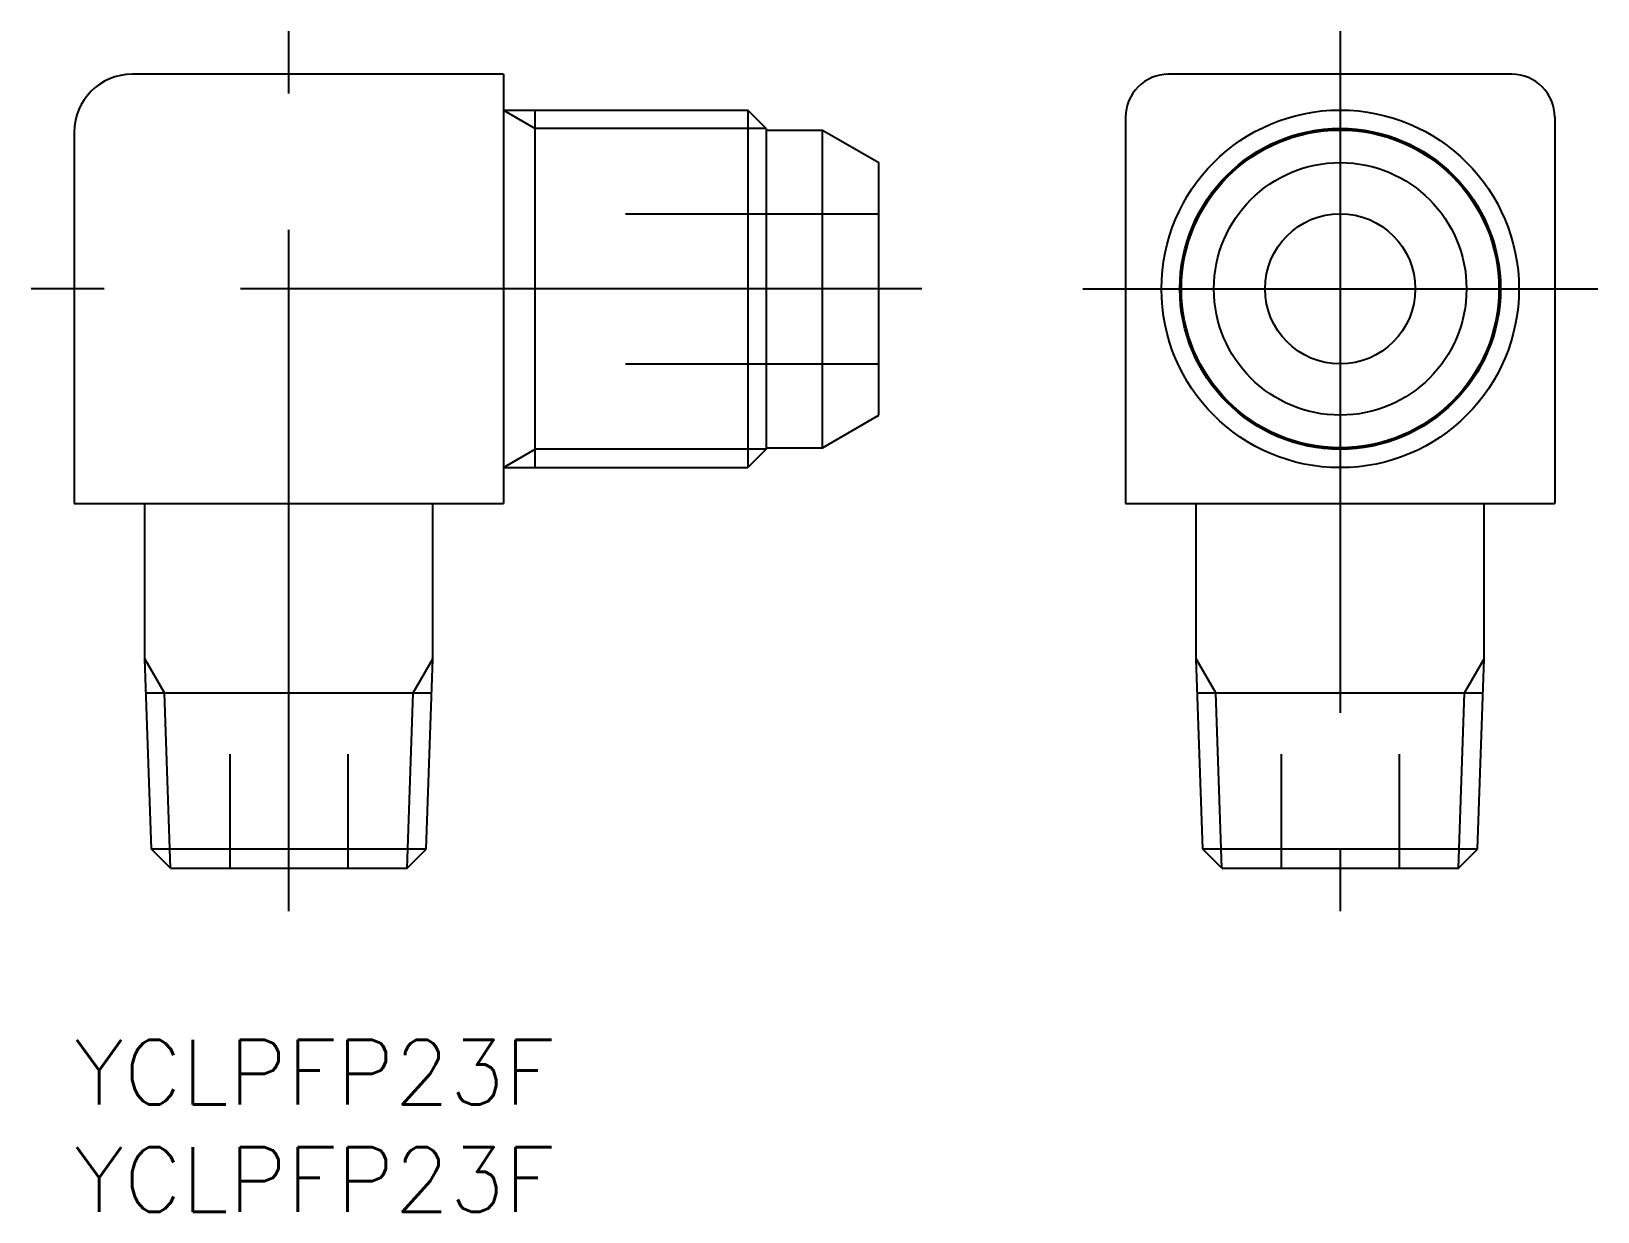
# Model space of a CAD drawing. Extents: x -12 to 61, y -43 to 12.
import ezdxf

# ---------------------------------------------------------------- set-up
doc = ezdxf.new("R2010")
doc.units = 0
doc.linetypes.add('CENTER', pattern=[50.8, 31.75, -6.35, 6.35, -6.35])
doc.linetypes.add('DASHED', pattern=[19.05, 12.7, -6.35])
doc.layers.get('0').update_dxf_attribs({"linetype": 'CONTINUOUS'})
doc.layers.add('CENTER', color=1, linetype='CENTER')
doc.styles.get("Standard").update_dxf_attribs({"font": 'txt.shx', "height": 3, "bigfont": 'bigfont.shx'})

msp = doc.modelspace()

# ---------------------------------------------------------------- linework, layer by layer
at = {"color": 7, "linetype": 'CONTINUOUS'}
for p, q in [((10, 10), (-7.3, 10)), ((10, 10), (10, -10)), ((57, 10), (41, 10)), ((10, 8.331), (21.394, 8.331)), ((11.483, -8.331), (11.483, 8.331)), ((21.394, 8.331), (21.394, -8.331)), ((22.25, 7.475), (21.394, 8.331)), ((22.25, 7.475), (22.25, -7.475)), ((22.25, 7.4), (24.875, 7.4)), ((24.875, 7.4), (27.5, 5.885)), ((24.875, -7.4), (24.875, 7.4)), ((39, 8), (39, -10)), ((59, 8), (59, -10)), ((-10, 7.3), (-10, -10)), ((27.5, -5.885), (27.5, 5.885)), ((24.875, -7.4), (27.5, -5.885)), ((22.25, -7.475), (21.394, -8.331)), ((22.25, -7.4), (24.875, -7.4)), ((10, -8.331), (21.394, -8.331)), ((-10, -10), (10, -10)), ((-6.709, -17.24), (-6.709, -10)), ((6.709, -17.24), (6.709, -10)), ((39, -10), (59, -10)), ((42.291, -17.24), (42.291, -10)), ((55.709, -17.24), (55.709, -10)), ((-6.4, -26.113), (-6.709, -17.24)), ((6.4, -26.113), (6.709, -17.24)), ((42.6, -26.113), (42.291, -17.24)), ((55.4, -26.113), (55.709, -17.24)), ((-6.654, -18.819), (6.654, -18.819)), ((42.346, -18.819), (55.654, -18.819)), ((6.4, -26.113), (-6.4, -26.113)), ((-5.513, -27), (-6.4, -26.113)), ((5.513, -27), (6.4, -26.113)), ((55.4, -26.113), (42.6, -26.113)), ((43.487, -27), (42.6, -26.113)), ((54.513, -27), (55.4, -26.113)), ((-5.513, -27), (5.513, -27)), ((43.487, -27), (54.513, -27))]:
    msp.add_line(p, q, dxfattribs=at)
at = {"color": 3, "linetype": 'CONTINUOUS'}
for p, q in [((10, 8.331), (11.483, 7.475)), ((22.25, 7.475), (11.483, 7.475)), ((10, -8.331), (11.483, -7.475)), ((22.25, -7.475), (11.483, -7.475)), ((-5.798, -18.819), (-6.709, -17.24)), ((5.798, -18.819), (6.709, -17.24)), ((43.202, -18.819), (42.291, -17.24)), ((54.798, -18.819), (55.709, -17.24)), ((-5.513, -27), (-5.798, -18.819)), ((5.513, -27), (5.798, -18.819)), ((43.487, -27), (43.202, -18.819)), ((54.513, -27), (54.798, -18.819))]:
    msp.add_line(p, q, dxfattribs=at)
at = {"color": 3, "linetype": 'DASHED'}
for p, q in [((15.697, 3.5), (27.5, 3.5)), ((15.697, -3.5), (27.5, -3.5)), ((-2.75, -21.677), (-2.75, -27)), ((2.75, -21.677), (2.75, -27)), ((46.25, -21.677), (46.25, -27)), ((51.75, -21.677), (51.75, -27))]:
    msp.add_line(p, q, dxfattribs=at)
at = {"color": 7, "linetype": 'CONTINUOUS'}
for radius in [8.331, 7.4, 5.885, 3.5]:
    msp.add_circle((49, 0), radius, dxfattribs=at)
at = {"color": 3, "linetype": 'CONTINUOUS'}
msp.add_circle((49, 0), 7.475, dxfattribs=at)
at = {"color": 7, "linetype": 'CONTINUOUS'}
for centre, radius, start, end in [((-7.3, 7.3), 2.7, 90, 180), ((41, 8), 2, 90, 180), ((57, 8), 2, 0, 90)]:
    msp.add_arc(centre, radius, start, end, dxfattribs=at)
at = {"layer": 'CENTER', "color": 1, "linetype": 'CENTER'}
for p, q in [((0, -29), (0, 12)), ((49, 12), (49, -29)), ((29.5, 0), (-12, 0)), ((37, 0), (61, 0))]:
    msp.add_line(p, q, dxfattribs=at)

# ---------------------------------------------------------------- texts
at = {"color": 7, "linetype": 'CONTINUOUS'}
for p in [(-10, -38), (-10, -43)]:
    msp.add_text('YCLPFP23F', height=3, dxfattribs=at).set_placement(p)

doc.saveas('drawing.dxf')
